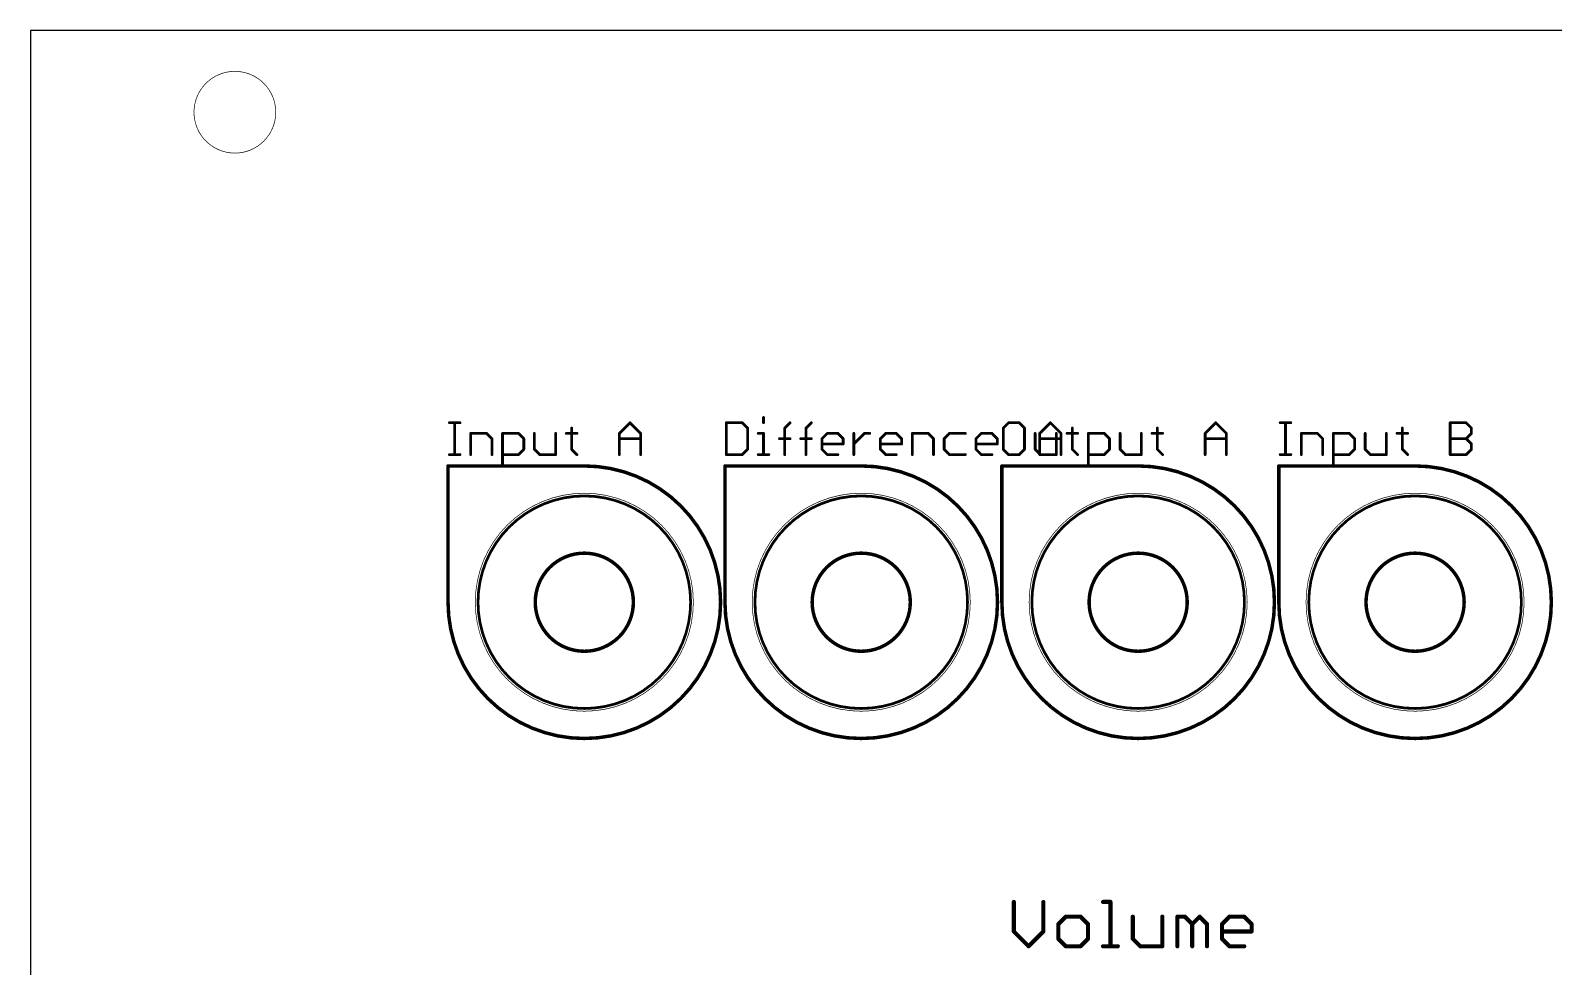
# Model space of a CAD drawing. Extents: x 0 to 188, y -11 to 118.
# Drawn here: x 0 to 55.9, y 83.2 to 117.5 of the extents above; entities that cross this region are included whole.
import ezdxf

# ---------------------------------------------------------------- set-up
doc = ezdxf.new("R2010")
doc.units = 0
doc.layers.add('254', color=2, linetype='CONTINUOUS')
doc.layers.add('255', color=2, linetype='CONTINUOUS')

msp = doc.modelspace()

# ---------------------------------------------------------------- linework, layer by layer
at = {"layer": '254'}
for points, const_width in [([(15.3708, 103.1052), (15.7606, 103.1052)], 0.1016), ([(15.5657, 101.9358), (15.5657, 103.1052)], 0.1016), ([(19.8535, 102.9103), (19.8535, 102.1307)], 0.1016), ([(21.6076, 102.7154), (21.9974, 103.1052)], 0.1016), ([(21.9974, 103.1052), (22.3872, 102.7154)], 0.1016), ([(25.5308, 103.1052), (25.5308, 101.9358)], 0.1016), ([(26.1155, 103.1052), (25.5308, 103.1052)], 0.1016), ([(26.3104, 102.9103), (26.1155, 103.1052)], 0.1016), ([(26.3104, 102.1307), (26.3104, 102.9103)], 0.1016), ([(26.8951, 103.3001), (26.8951, 103.1052)], 0.1016), ([(27.6747, 102.9103), (27.8696, 103.1052)], 0.1016), ([(27.6747, 101.9358), (27.6747, 102.9103)], 0.1016), ([(28.4543, 102.9103), (28.6492, 103.1052)], 0.1016), ([(28.4543, 101.9358), (28.4543, 102.9103)], 0.1016), ([(35.8857, 103.1052), (35.6908, 102.9103)], 0.1016), ([(35.6908, 102.9103), (35.6908, 102.1307)], 0.1016), ([(36.2755, 103.1052), (35.8857, 103.1052)], 0.1016), ([(36.4704, 102.9103), (36.2755, 103.1052)], 0.1016), ([(36.4704, 102.1307), (36.4704, 102.9103)], 0.1016), ([(37.0299, 102.7154), (37.4197, 103.1052)], 0.1016), ([(37.4197, 103.1052), (37.8095, 102.7154)], 0.1016), ([(38.2245, 102.9103), (38.2245, 102.1307)], 0.1016), ([(41.3429, 102.9103), (41.3429, 102.1307)], 0.1016), ([(43.097, 102.7154), (43.4868, 103.1052)], 0.1016), ([(43.4868, 103.1052), (43.8766, 102.7154)], 0.1016), ([(45.8508, 103.1052), (46.2406, 103.1052)], 0.1016), ([(46.0457, 101.9358), (46.0457, 103.1052)], 0.1016), ([(50.3335, 102.9103), (50.3335, 102.1307)], 0.1016), ([(52.0876, 101.9358), (52.0876, 103.1052)], 0.1016), ([(52.0876, 103.1052), (52.6723, 103.1052)], 0.1016), ([(52.6723, 103.1052), (52.8672, 102.9103)], 0.1016), ([(52.8672, 102.9103), (52.8672, 102.7154)], 0.1016), ([(16.1504, 101.9358), (16.1504, 102.7154)], 0.1016), ([(16.1504, 102.7154), (16.7351, 102.7154)], 0.1016), ([(16.7351, 102.7154), (16.93, 102.5205)], 0.1016), ([(16.93, 102.5205), (16.93, 101.9358)], 0.1016), ([(17.3198, 101.546), (17.3198, 102.7154)], 0.1016), ([(17.3198, 102.7154), (17.9045, 102.7154)], 0.1016), ([(17.9045, 102.7154), (18.0994, 102.5205)], 0.1016), ([(18.0994, 102.5205), (18.0994, 102.1307)], 0.1016), ([(18.4892, 102.7154), (18.4892, 102.1307)], 0.1016), ([(19.2688, 101.9358), (19.2688, 102.7154)], 0.1016), ([(19.6586, 102.7154), (20.0484, 102.7154)], 0.1016), ([(21.6076, 101.9358), (21.6076, 102.7154)], 0.1016), ([(21.6076, 102.5205), (22.3872, 102.5205)], 0.1016), ([(22.3872, 102.7154), (22.3872, 101.9358)], 0.1016), ([(26.7002, 102.7154), (26.8951, 102.7154)], 0.1016), ([(26.8951, 102.7154), (26.8951, 101.9358)], 0.1016), ([(27.4798, 102.5205), (27.8696, 102.5205)], 0.1016), ([(28.2594, 102.5205), (28.6492, 102.5205)], 0.1016), ([(29.039, 102.5205), (29.2339, 102.7154)], 0.1016), ([(29.039, 102.1307), (29.039, 102.5205)], 0.1016), ([(29.8186, 102.3256), (29.039, 102.3256)], 0.1016), ([(29.2339, 102.7154), (29.6237, 102.7154)], 0.1016), ([(29.6237, 102.7154), (29.8186, 102.5205)], 0.1016), ([(29.8186, 102.5205), (29.8186, 102.3256)], 0.1016), ([(30.2084, 101.9358), (30.2084, 102.7154)], 0.1016), ([(30.2084, 102.3256), (30.5982, 102.7154)], 0.1016), ([(30.5982, 102.7154), (30.7931, 102.7154)], 0.1016), ([(31.1829, 102.5205), (31.3778, 102.7154)], 0.1016), ([(31.1829, 102.1307), (31.1829, 102.5205)], 0.1016), ([(31.9625, 102.3256), (31.1829, 102.3256)], 0.1016), ([(31.3778, 102.7154), (31.7676, 102.7154)], 0.1016), ([(31.7676, 102.7154), (31.9625, 102.5205)], 0.1016), ([(31.9625, 102.5205), (31.9625, 102.3256)], 0.1016), ([(32.3523, 101.9358), (32.3523, 102.7154)], 0.1016), ([(32.3523, 102.7154), (32.937, 102.7154)], 0.1016), ([(32.937, 102.7154), (33.1319, 102.5205)], 0.1016), ([(33.1319, 102.5205), (33.1319, 101.9358)], 0.1016), ([(33.7166, 102.7154), (33.5217, 102.5205)], 0.1016), ([(33.5217, 102.5205), (33.5217, 102.1307)], 0.1016), ([(34.3013, 102.7154), (33.7166, 102.7154)], 0.1016), ([(34.6911, 102.5205), (34.886, 102.7154)], 0.1016), ([(34.6911, 102.1307), (34.6911, 102.5205)], 0.1016), ([(35.4707, 102.3256), (34.6911, 102.3256)], 0.1016), ([(34.886, 102.7154), (35.2758, 102.7154)], 0.1016), ([(35.2758, 102.7154), (35.4707, 102.5205)], 0.1016), ([(35.4707, 102.5205), (35.4707, 102.3256)], 0.1016), ([(36.8602, 102.7154), (36.8602, 102.1307)], 0.1016), ([(37.0299, 101.9358), (37.0299, 102.7154)], 0.1016), ([(37.0299, 102.5205), (37.8095, 102.5205)], 0.1016), ([(37.6398, 101.9358), (37.6398, 102.7154)], 0.1016), ([(37.8095, 102.7154), (37.8095, 101.9358)], 0.1016), ([(38.0296, 102.7154), (38.4194, 102.7154)], 0.1016), ([(38.8092, 101.546), (38.8092, 102.7154)], 0.1016), ([(38.8092, 102.7154), (39.3939, 102.7154)], 0.1016), ([(39.3939, 102.7154), (39.5888, 102.5205)], 0.1016), ([(39.5888, 102.5205), (39.5888, 102.1307)], 0.1016), ([(39.9786, 102.7154), (39.9786, 102.1307)], 0.1016), ([(40.7582, 101.9358), (40.7582, 102.7154)], 0.1016), ([(41.148, 102.7154), (41.5378, 102.7154)], 0.1016), ([(43.097, 101.9358), (43.097, 102.7154)], 0.1016), ([(43.097, 102.5205), (43.8766, 102.5205)], 0.1016), ([(43.8766, 102.7154), (43.8766, 101.9358)], 0.1016), ([(46.6304, 101.9358), (46.6304, 102.7154)], 0.1016), ([(46.6304, 102.7154), (47.2151, 102.7154)], 0.1016), ([(47.2151, 102.7154), (47.41, 102.5205)], 0.1016), ([(47.41, 102.5205), (47.41, 101.9358)], 0.1016), ([(47.7998, 101.546), (47.7998, 102.7154)], 0.1016), ([(47.7998, 102.7154), (48.3845, 102.7154)], 0.1016), ([(48.3845, 102.7154), (48.5794, 102.5205)], 0.1016), ([(48.5794, 102.5205), (48.5794, 102.1307)], 0.1016), ([(48.9692, 102.7154), (48.9692, 102.1307)], 0.1016), ([(49.7488, 101.9358), (49.7488, 102.7154)], 0.1016), ([(50.1386, 102.7154), (50.5284, 102.7154)], 0.1016), ([(52.0876, 102.5205), (52.6723, 102.5205)], 0.1016), ([(52.8672, 102.7154), (52.6723, 102.5205)], 0.1016), ([(52.6723, 102.5205), (52.8672, 102.3256)], 0.1016), ([(52.8672, 102.3256), (52.8672, 102.1307)], 0.1016), ([(15.3708, 101.9358), (15.7606, 101.9358)], 0.1016), ([(17.9045, 101.9358), (17.3198, 101.9358)], 0.1016), ([(18.0994, 102.1307), (17.9045, 101.9358)], 0.1016), ([(18.4892, 102.1307), (18.6841, 101.9358)], 0.1016), ([(18.6841, 101.9358), (19.2688, 101.9358)], 0.1016), ([(19.8535, 102.1307), (20.0484, 101.9358)], 0.1016), ([(25.5308, 101.9358), (26.1155, 101.9358)], 0.1016), ([(26.1155, 101.9358), (26.3104, 102.1307)], 0.1016), ([(26.7002, 101.9358), (27.09, 101.9358)], 0.1016), ([(29.2339, 101.9358), (29.039, 102.1307)], 0.1016), ([(29.6237, 101.9358), (29.2339, 101.9358)], 0.1016), ([(31.3778, 101.9358), (31.1829, 102.1307)], 0.1016), ([(31.7676, 101.9358), (31.3778, 101.9358)], 0.1016), ([(33.5217, 102.1307), (33.7166, 101.9358)], 0.1016), ([(33.7166, 101.9358), (34.3013, 101.9358)], 0.1016), ([(34.886, 101.9358), (34.6911, 102.1307)], 0.1016), ([(35.2758, 101.9358), (34.886, 101.9358)], 0.1016), ([(35.6908, 102.1307), (35.8857, 101.9358)], 0.1016), ([(35.8857, 101.9358), (36.2755, 101.9358)], 0.1016), ([(36.2755, 101.9358), (36.4704, 102.1307)], 0.1016), ([(36.8602, 102.1307), (37.0551, 101.9358)], 0.1016), ([(37.0551, 101.9358), (37.6398, 101.9358)], 0.1016), ([(38.2245, 102.1307), (38.4194, 101.9358)], 0.1016), ([(39.3939, 101.9358), (38.8092, 101.9358)], 0.1016), ([(39.5888, 102.1307), (39.3939, 101.9358)], 0.1016), ([(39.9786, 102.1307), (40.1735, 101.9358)], 0.1016), ([(40.1735, 101.9358), (40.7582, 101.9358)], 0.1016), ([(41.3429, 102.1307), (41.5378, 101.9358)], 0.1016), ([(45.8508, 101.9358), (46.2406, 101.9358)], 0.1016), ([(48.3845, 101.9358), (47.7998, 101.9358)], 0.1016), ([(48.5794, 102.1307), (48.3845, 101.9358)], 0.1016), ([(48.9692, 102.1307), (49.1641, 101.9358)], 0.1016), ([(49.1641, 101.9358), (49.7488, 101.9358)], 0.1016), ([(50.3335, 102.1307), (50.5284, 101.9358)], 0.1016), ([(52.6723, 101.9358), (52.0876, 101.9358)], 0.1016), ([(52.8672, 102.1307), (52.6723, 101.9358)], 0.1016), ([(15.32, 101.52), (15.32, 96.52)], 0.127), ([(20.32, 101.52), (15.32, 101.52)], 0.127), ([(25.48, 101.52), (25.48, 96.52)], 0.127), ([(30.48, 101.52), (25.48, 101.52)], 0.127), ([(35.64, 101.52), (35.64, 96.52)], 0.127), ([(40.64, 101.52), (35.64, 101.52)], 0.127), ([(45.8, 101.52), (45.8, 96.52)], 0.127), ([(50.8, 101.52), (45.8, 101.52)], 0.127), ([(36.0776, 85.5232), (36.0776, 84.4385)], 0.1524), ([(37.1622, 84.4385), (37.1622, 85.5232)], 0.1524), ([(39.3519, 85.5232), (39.6231, 85.5232)], 0.1524), ([(39.6231, 85.5232), (39.6231, 83.8962)], 0.1524), ([(37.9859, 84.9809), (37.7147, 84.7097)], 0.1524), ([(38.5282, 84.9809), (37.9859, 84.9809)], 0.1524), ([(38.7994, 84.7097), (38.5282, 84.9809)], 0.1524), ([(40.4433, 84.9809), (40.4433, 84.1674)], 0.1524), ([(41.528, 83.8962), (41.528, 84.9809)], 0.1524), ([(42.0805, 83.8962), (42.0805, 84.9809)], 0.1524), ([(42.0805, 84.9809), (42.3517, 84.9809)], 0.1524), ([(42.3517, 84.9809), (42.6228, 84.7097)], 0.1524), ([(42.6228, 84.7097), (42.894, 84.9809)], 0.1524), ([(42.894, 84.9809), (43.1652, 84.7097)], 0.1524), ([(43.7176, 84.7097), (43.9888, 84.9809)], 0.1524), ([(43.9888, 84.9809), (44.5311, 84.9809)], 0.1524), ([(44.5311, 84.9809), (44.8023, 84.7097)], 0.1524), ([(36.0776, 84.4385), (36.6199, 83.8962)], 0.1524), ([(36.6199, 83.8962), (37.1622, 84.4385)], 0.1524), ([(37.7147, 84.7097), (37.7147, 84.1674)], 0.1524), ([(38.7994, 84.1674), (38.7994, 84.7097)], 0.1524), ([(42.6228, 84.7097), (42.6228, 83.8962)], 0.1524), ([(43.1652, 84.7097), (43.1652, 83.8962)], 0.1524), ([(43.7176, 84.1674), (43.7176, 84.7097)], 0.1524), ([(44.8023, 84.4385), (43.7176, 84.4385)], 0.1524), ([(44.8023, 84.7097), (44.8023, 84.4385)], 0.1524), ([(37.7147, 84.1674), (37.9859, 83.8962)], 0.1524), ([(37.9859, 83.8962), (38.5282, 83.8962)], 0.1524), ([(38.5282, 83.8962), (38.7994, 84.1674)], 0.1524), ([(39.3519, 83.8962), (39.8942, 83.8962)], 0.1524), ([(40.4433, 84.1674), (40.7145, 83.8962)], 0.1524), ([(40.7145, 83.8962), (41.528, 83.8962)], 0.1524), ([(43.9888, 83.8962), (43.7176, 84.1674)], 0.1524), ([(44.5311, 83.8962), (43.9888, 83.8962)], 0.1524)]:
    msp.add_lwpolyline(points, dxfattribs=dict(at, const_width=const_width))
for points, const_width in [([(15.3708, 103.1306, 1), (15.3708, 103.0798)], 0.0508), ([(15.5911, 103.1052, 1), (15.5403, 103.1052)], 0.0508), ([(15.7606, 103.0798, 1), (15.7606, 103.1306)], 0.0508), ([(19.8789, 102.9103, 1), (19.8281, 102.9103)], 0.0508), ([(22.0153, 103.1232, 1), (21.9794, 103.0872)], 0.0508), ([(22.0153, 103.0872, 1), (21.9794, 103.1232)], 0.0508), ([(25.5562, 103.1052, 1), (25.5054, 103.1052)], 0.0508), ([(25.5308, 103.1306, 1), (25.5308, 103.0798)], 0.0508), ([(26.1335, 103.1232, 1), (26.0975, 103.0872)], 0.0508), ([(26.1155, 103.0798, 1), (26.1155, 103.1306)], 0.0508), ([(26.3358, 102.9103, 1), (26.285, 102.9103)], 0.0508), ([(26.2924, 102.8923, 1), (26.3284, 102.9283)], 0.0508), ([(26.9205, 103.3001, 1), (26.8697, 103.3001)], 0.0508), ([(26.8697, 103.1052, 1), (26.9205, 103.1052)], 0.0508), ([(27.6567, 102.9283, 1), (27.6927, 102.8923)], 0.0508), ([(27.7001, 102.9103, 1), (27.6493, 102.9103)], 0.0508), ([(27.8876, 103.0872, 1), (27.8516, 103.1232)], 0.0508), ([(28.4363, 102.9283, 1), (28.4722, 102.8923)], 0.0508), ([(28.4797, 102.9103, 1), (28.4289, 102.9103)], 0.0508), ([(28.6671, 103.0872, 1), (28.6312, 103.1232)], 0.0508), ([(35.6728, 102.9283, 1), (35.7088, 102.8923)], 0.0508), ([(35.7162, 102.9103, 1), (35.6654, 102.9103)], 0.0508), ([(35.8857, 103.1306, 1), (35.8857, 103.0798)], 0.0508), ([(35.9037, 103.0872, 1), (35.8677, 103.1232)], 0.0508), ([(36.2935, 103.1232, 1), (36.2575, 103.0872)], 0.0508), ([(36.2755, 103.0798, 1), (36.2755, 103.1306)], 0.0508), ([(36.4958, 102.9103, 1), (36.445, 102.9103)], 0.0508), ([(36.4524, 102.8923, 1), (36.4884, 102.9283)], 0.0508), ([(37.4376, 103.1232, 1), (37.4017, 103.0872)], 0.0508), ([(37.4376, 103.0872, 1), (37.4017, 103.1232)], 0.0508), ([(38.2499, 102.9103, 1), (38.1991, 102.9103)], 0.0508), ([(41.3683, 102.9103, 1), (41.3175, 102.9103)], 0.0508), ([(43.5047, 103.1232, 1), (43.4688, 103.0872)], 0.0508), ([(43.5047, 103.0872, 1), (43.4688, 103.1232)], 0.0508), ([(45.8508, 103.1306, 1), (45.8508, 103.0798)], 0.0508), ([(46.0711, 103.1052, 1), (46.0203, 103.1052)], 0.0508), ([(46.2406, 103.0798, 1), (46.2406, 103.1306)], 0.0508), ([(50.3589, 102.9103, 1), (50.3081, 102.9103)], 0.0508), ([(52.113, 103.1052, 1), (52.0622, 103.1052)], 0.0508), ([(52.0876, 103.1306, 1), (52.0876, 103.0798)], 0.0508), ([(52.6902, 103.1232, 1), (52.6543, 103.0872)], 0.0508), ([(52.6723, 103.0798, 1), (52.6723, 103.1306)], 0.0508), ([(52.8926, 102.9103, 1), (52.8418, 102.9103)], 0.0508), ([(52.8492, 102.8923, 1), (52.8851, 102.9283)], 0.0508), ([(16.1758, 102.7154, 1), (16.125, 102.7154)], 0.0508), ([(16.1504, 102.7408, 1), (16.1504, 102.69)], 0.0508), ([(16.7531, 102.7334, 1), (16.7171, 102.6974)], 0.0508), ([(16.7351, 102.69, 1), (16.7351, 102.7408)], 0.0508), ([(16.9554, 102.5205, 1), (16.9046, 102.5205)], 0.0508), ([(16.912, 102.5025, 1), (16.948, 102.5385)], 0.0508), ([(17.3452, 102.7154, 1), (17.2944, 102.7154)], 0.0508), ([(17.3198, 102.7408, 1), (17.3198, 102.69)], 0.0508), ([(17.9225, 102.7334, 1), (17.8865, 102.6974)], 0.0508), ([(17.9045, 102.69, 1), (17.9045, 102.7408)], 0.0508), ([(18.1248, 102.5205, 1), (18.074, 102.5205)], 0.0508), ([(18.0814, 102.5025, 1), (18.1174, 102.5385)], 0.0508), ([(18.5146, 102.7154, 1), (18.4638, 102.7154)], 0.0508), ([(19.2942, 102.7154, 1), (19.2434, 102.7154)], 0.0508), ([(19.6586, 102.7408, 1), (19.6586, 102.69)], 0.0508), ([(20.0484, 102.69, 1), (20.0484, 102.7408)], 0.0508), ([(21.5896, 102.7334, 1), (21.6255, 102.6974)], 0.0508), ([(21.633, 102.7154, 1), (21.5822, 102.7154)], 0.0508), ([(21.6076, 102.5459, 1), (21.6076, 102.4951)], 0.0508), ([(22.4126, 102.7154, 1), (22.3618, 102.7154)], 0.0508), ([(22.3692, 102.6974, 1), (22.4051, 102.7334)], 0.0508), ([(22.3872, 102.4951, 1), (22.3872, 102.5459)], 0.0508), ([(26.7002, 102.7408, 1), (26.7002, 102.69)], 0.0508), ([(26.9205, 102.7154, 1), (26.8697, 102.7154)], 0.0508), ([(26.8951, 102.69, 1), (26.8951, 102.7408)], 0.0508), ([(27.4798, 102.5459, 1), (27.4798, 102.4951)], 0.0508), ([(27.8696, 102.4951, 1), (27.8696, 102.5459)], 0.0508), ([(28.2594, 102.5459, 1), (28.2594, 102.4951)], 0.0508), ([(28.6492, 102.4951, 1), (28.6492, 102.5459)], 0.0508), ([(29.021, 102.5385, 1), (29.0569, 102.5025)], 0.0508), ([(29.0644, 102.5205, 1), (29.0136, 102.5205)], 0.0508), ([(29.039, 102.351, 1), (29.039, 102.3002)], 0.0508), ([(29.2339, 102.7408, 1), (29.2339, 102.69)], 0.0508), ([(29.2518, 102.6974, 1), (29.2159, 102.7334)], 0.0508), ([(29.6416, 102.7334, 1), (29.6057, 102.6974)], 0.0508), ([(29.6237, 102.69, 1), (29.6237, 102.7408)], 0.0508), ([(29.844, 102.5205, 1), (29.7932, 102.5205)], 0.0508), ([(29.7932, 102.3256, 1), (29.844, 102.3256)], 0.0508), ([(29.8006, 102.5025, 1), (29.8365, 102.5385)], 0.0508), ([(29.8186, 102.3002, 1), (29.8186, 102.351)], 0.0508), ([(30.1904, 102.3436, 1), (30.2263, 102.3076)], 0.0508), ([(30.2338, 102.7154, 1), (30.183, 102.7154)], 0.0508), ([(30.5982, 102.7408, 1), (30.5982, 102.69)], 0.0508), ([(30.6161, 102.6974, 1), (30.5802, 102.7334)], 0.0508), ([(30.7931, 102.69, 1), (30.7931, 102.7408)], 0.0508), ([(31.1649, 102.5385, 1), (31.2008, 102.5025)], 0.0508), ([(31.2083, 102.5205, 1), (31.1575, 102.5205)], 0.0508), ([(31.1829, 102.351, 1), (31.1829, 102.3002)], 0.0508), ([(31.3778, 102.7408, 1), (31.3778, 102.69)], 0.0508), ([(31.3957, 102.6974, 1), (31.3598, 102.7334)], 0.0508), ([(31.7855, 102.7334, 1), (31.7496, 102.6974)], 0.0508), ([(31.7676, 102.69, 1), (31.7676, 102.7408)], 0.0508), ([(31.9879, 102.5205, 1), (31.9371, 102.5205)], 0.0508), ([(31.9371, 102.3256, 1), (31.9879, 102.3256)], 0.0508), ([(31.9445, 102.5025, 1), (31.9804, 102.5385)], 0.0508), ([(31.9625, 102.3002, 1), (31.9625, 102.351)], 0.0508), ([(32.3777, 102.7154, 1), (32.3269, 102.7154)], 0.0508), ([(32.3523, 102.7408, 1), (32.3523, 102.69)], 0.0508), ([(32.9549, 102.7334, 1), (32.919, 102.6974)], 0.0508), ([(32.937, 102.69, 1), (32.937, 102.7408)], 0.0508), ([(33.1573, 102.5205, 1), (33.1065, 102.5205)], 0.0508), ([(33.1139, 102.5025, 1), (33.1498, 102.5385)], 0.0508), ([(33.5037, 102.5385, 1), (33.5396, 102.5025)], 0.0508), ([(33.5471, 102.5205, 1), (33.4963, 102.5205)], 0.0508), ([(33.7166, 102.7408, 1), (33.7166, 102.69)], 0.0508), ([(33.7345, 102.6974, 1), (33.6986, 102.7334)], 0.0508), ([(34.3013, 102.69, 1), (34.3013, 102.7408)], 0.0508), ([(34.6731, 102.5385, 1), (34.709, 102.5025)], 0.0508), ([(34.7165, 102.5205, 1), (34.6657, 102.5205)], 0.0508), ([(34.6911, 102.351, 1), (34.6911, 102.3002)], 0.0508), ([(34.886, 102.7408, 1), (34.886, 102.69)], 0.0508), ([(34.9039, 102.6974, 1), (34.868, 102.7334)], 0.0508), ([(35.2937, 102.7334, 1), (35.2578, 102.6974)], 0.0508), ([(35.2758, 102.69, 1), (35.2758, 102.7408)], 0.0508), ([(35.4961, 102.5205, 1), (35.4453, 102.5205)], 0.0508), ([(35.4453, 102.3256, 1), (35.4961, 102.3256)], 0.0508), ([(35.4527, 102.5025, 1), (35.4886, 102.5385)], 0.0508), ([(35.4707, 102.3002, 1), (35.4707, 102.351)], 0.0508), ([(36.8856, 102.7154, 1), (36.8348, 102.7154)], 0.0508), ([(37.0119, 102.7334, 1), (37.0478, 102.6974)], 0.0508), ([(37.0553, 102.7154, 1), (37.0045, 102.7154)], 0.0508), ([(37.0299, 102.5459, 1), (37.0299, 102.4951)], 0.0508), ([(37.6652, 102.7154, 1), (37.6144, 102.7154)], 0.0508), ([(37.8349, 102.7154, 1), (37.7841, 102.7154)], 0.0508), ([(37.7915, 102.6974, 1), (37.8274, 102.7334)], 0.0508), ([(37.8095, 102.4951, 1), (37.8095, 102.5459)], 0.0508), ([(38.0296, 102.7408, 1), (38.0296, 102.69)], 0.0508), ([(38.4194, 102.69, 1), (38.4194, 102.7408)], 0.0508), ([(38.8346, 102.7154, 1), (38.7838, 102.7154)], 0.0508), ([(38.8092, 102.7408, 1), (38.8092, 102.69)], 0.0508), ([(39.4118, 102.7334, 1), (39.3759, 102.6974)], 0.0508), ([(39.3939, 102.69, 1), (39.3939, 102.7408)], 0.0508), ([(39.6142, 102.5205, 1), (39.5634, 102.5205)], 0.0508), ([(39.5708, 102.5025, 1), (39.6067, 102.5385)], 0.0508), ([(40.004, 102.7154, 1), (39.9532, 102.7154)], 0.0508), ([(40.7836, 102.7154, 1), (40.7328, 102.7154)], 0.0508), ([(41.148, 102.7408, 1), (41.148, 102.69)], 0.0508), ([(41.5378, 102.69, 1), (41.5378, 102.7408)], 0.0508), ([(43.079, 102.7334, 1), (43.1149, 102.6974)], 0.0508), ([(43.1224, 102.7154, 1), (43.0716, 102.7154)], 0.0508), ([(43.097, 102.5459, 1), (43.097, 102.4951)], 0.0508), ([(43.902, 102.7154, 1), (43.8512, 102.7154)], 0.0508), ([(43.8586, 102.6974, 1), (43.8945, 102.7334)], 0.0508), ([(43.8766, 102.4951, 1), (43.8766, 102.5459)], 0.0508), ([(46.6558, 102.7154, 1), (46.605, 102.7154)], 0.0508), ([(46.6304, 102.7408, 1), (46.6304, 102.69)], 0.0508), ([(47.2331, 102.7334, 1), (47.1971, 102.6974)], 0.0508), ([(47.2151, 102.69, 1), (47.2151, 102.7408)], 0.0508), ([(47.4354, 102.5205, 1), (47.3846, 102.5205)], 0.0508), ([(47.392, 102.5025, 1), (47.428, 102.5385)], 0.0508), ([(47.8252, 102.7154, 1), (47.7744, 102.7154)], 0.0508), ([(47.7998, 102.7408, 1), (47.7998, 102.69)], 0.0508), ([(48.4025, 102.7334, 1), (48.3665, 102.6974)], 0.0508), ([(48.3845, 102.69, 1), (48.3845, 102.7408)], 0.0508), ([(48.6048, 102.5205, 1), (48.554, 102.5205)], 0.0508), ([(48.5614, 102.5025, 1), (48.5974, 102.5385)], 0.0508), ([(48.9946, 102.7154, 1), (48.9438, 102.7154)], 0.0508), ([(49.7742, 102.7154, 1), (49.7234, 102.7154)], 0.0508), ([(50.1386, 102.7408, 1), (50.1386, 102.69)], 0.0508), ([(50.5284, 102.69, 1), (50.5284, 102.7408)], 0.0508), ([(52.0876, 102.5459, 1), (52.0876, 102.4951)], 0.0508), ([(52.6902, 102.5385, 1), (52.6543, 102.5025)], 0.0508), ([(52.6543, 102.5385, 1), (52.6902, 102.5025)], 0.0508), ([(52.6723, 102.4951, 1), (52.6723, 102.5459)], 0.0508), ([(52.8418, 102.7154, 1), (52.8926, 102.7154)], 0.0508), ([(52.8926, 102.3256, 1), (52.8418, 102.3256)], 0.0508), ([(52.8851, 102.6974, 1), (52.8492, 102.7334)], 0.0508), ([(52.8492, 102.3076, 1), (52.8851, 102.3436)], 0.0508), ([(15.3708, 101.9612, 1), (15.3708, 101.9104)], 0.0508), ([(15.5403, 101.9358, 1), (15.5911, 101.9358)], 0.0508), ([(15.7606, 101.9104, 1), (15.7606, 101.9612)], 0.0508), ([(16.125, 101.9358, 1), (16.1758, 101.9358)], 0.0508), ([(16.9046, 101.9358, 1), (16.9554, 101.9358)], 0.0508), ([(17.3198, 101.9612, 1), (17.3198, 101.9104)], 0.0508), ([(17.8865, 101.9538, 1), (17.9225, 101.9178)], 0.0508), ([(17.9045, 101.9104, 1), (17.9045, 101.9612)], 0.0508), ([(18.074, 102.1307, 1), (18.1248, 102.1307)], 0.0508), ([(18.1174, 102.1127, 1), (18.0814, 102.1487)], 0.0508), ([(18.5072, 102.1487, 1), (18.4712, 102.1127)], 0.0508), ([(18.4638, 102.1307, 1), (18.5146, 102.1307)], 0.0508), ([(18.6841, 101.9612, 1), (18.6841, 101.9104)], 0.0508), ([(18.6661, 101.9178, 1), (18.702, 101.9538)], 0.0508), ([(19.2434, 101.9358, 1), (19.2942, 101.9358)], 0.0508), ([(19.2688, 101.9104, 1), (19.2688, 101.9612)], 0.0508), ([(19.8714, 102.1487, 1), (19.8355, 102.1127)], 0.0508), ([(19.8281, 102.1307, 1), (19.8789, 102.1307)], 0.0508), ([(20.0304, 101.9178, 1), (20.0663, 101.9538)], 0.0508), ([(21.5822, 101.9358, 1), (21.633, 101.9358)], 0.0508), ([(22.3618, 101.9358, 1), (22.4126, 101.9358)], 0.0508), ([(25.5308, 101.9612, 1), (25.5308, 101.9104)], 0.0508), ([(25.5054, 101.9358, 1), (25.5562, 101.9358)], 0.0508), ([(26.0975, 101.9538, 1), (26.1335, 101.9178)], 0.0508), ([(26.1155, 101.9104, 1), (26.1155, 101.9612)], 0.0508), ([(26.285, 102.1307, 1), (26.3358, 102.1307)], 0.0508), ([(26.3284, 102.1127, 1), (26.2924, 102.1487)], 0.0508), ([(26.7002, 101.9612, 1), (26.7002, 101.9104)], 0.0508), ([(26.8697, 101.9358, 1), (26.9205, 101.9358)], 0.0508), ([(27.09, 101.9104, 1), (27.09, 101.9612)], 0.0508), ([(27.6493, 101.9358, 1), (27.7001, 101.9358)], 0.0508), ([(28.4289, 101.9358, 1), (28.4797, 101.9358)], 0.0508), ([(29.0569, 102.1487, 1), (29.021, 102.1127)], 0.0508), ([(29.0136, 102.1307, 1), (29.0644, 102.1307)], 0.0508), ([(29.2339, 101.9612, 1), (29.2339, 101.9104)], 0.0508), ([(29.2159, 101.9178, 1), (29.2518, 101.9538)], 0.0508), ([(29.6237, 101.9104, 1), (29.6237, 101.9612)], 0.0508), ([(30.183, 101.9358, 1), (30.2338, 101.9358)], 0.0508), ([(31.2008, 102.1487, 1), (31.1649, 102.1127)], 0.0508), ([(31.1575, 102.1307, 1), (31.2083, 102.1307)], 0.0508), ([(31.3778, 101.9612, 1), (31.3778, 101.9104)], 0.0508), ([(31.3598, 101.9178, 1), (31.3957, 101.9538)], 0.0508), ([(31.7676, 101.9104, 1), (31.7676, 101.9612)], 0.0508), ([(32.3269, 101.9358, 1), (32.3777, 101.9358)], 0.0508), ([(33.1065, 101.9358, 1), (33.1573, 101.9358)], 0.0508), ([(33.5396, 102.1487, 1), (33.5037, 102.1127)], 0.0508), ([(33.4963, 102.1307, 1), (33.5471, 102.1307)], 0.0508), ([(33.7166, 101.9612, 1), (33.7166, 101.9104)], 0.0508), ([(33.6986, 101.9178, 1), (33.7345, 101.9538)], 0.0508), ([(34.3013, 101.9104, 1), (34.3013, 101.9612)], 0.0508), ([(34.709, 102.1487, 1), (34.6731, 102.1127)], 0.0508), ([(34.6657, 102.1307, 1), (34.7165, 102.1307)], 0.0508), ([(34.886, 101.9612, 1), (34.886, 101.9104)], 0.0508), ([(34.868, 101.9178, 1), (34.9039, 101.9538)], 0.0508), ([(35.2758, 101.9104, 1), (35.2758, 101.9612)], 0.0508), ([(35.7088, 102.1487, 1), (35.6728, 102.1127)], 0.0508), ([(35.6654, 102.1307, 1), (35.7162, 102.1307)], 0.0508), ([(35.8857, 101.9612, 1), (35.8857, 101.9104)], 0.0508), ([(35.8677, 101.9178, 1), (35.9037, 101.9538)], 0.0508), ([(36.2575, 101.9538, 1), (36.2935, 101.9178)], 0.0508), ([(36.2755, 101.9104, 1), (36.2755, 101.9612)], 0.0508), ([(36.445, 102.1307, 1), (36.4958, 102.1307)], 0.0508), ([(36.4884, 102.1127, 1), (36.4524, 102.1487)], 0.0508), ([(36.8782, 102.1487, 1), (36.8422, 102.1127)], 0.0508), ([(36.8348, 102.1307, 1), (36.8856, 102.1307)], 0.0508), ([(37.0045, 101.9358, 1), (37.0553, 101.9358)], 0.0508), ([(37.0551, 101.9612, 1), (37.0551, 101.9104)], 0.0508), ([(37.0371, 101.9178, 1), (37.0731, 101.9538)], 0.0508), ([(37.6144, 101.9358, 1), (37.6652, 101.9358)], 0.0508), ([(37.6398, 101.9104, 1), (37.6398, 101.9612)], 0.0508), ([(37.7841, 101.9358, 1), (37.8349, 101.9358)], 0.0508), ([(38.2425, 102.1487, 1), (38.2065, 102.1127)], 0.0508), ([(38.1991, 102.1307, 1), (38.2499, 102.1307)], 0.0508), ([(38.4014, 101.9178, 1), (38.4374, 101.9538)], 0.0508), ([(38.8092, 101.9612, 1), (38.8092, 101.9104)], 0.0508), ([(39.3759, 101.9538, 1), (39.4118, 101.9178)], 0.0508), ([(39.3939, 101.9104, 1), (39.3939, 101.9612)], 0.0508), ([(39.5634, 102.1307, 1), (39.6142, 102.1307)], 0.0508), ([(39.6067, 102.1127, 1), (39.5708, 102.1487)], 0.0508), ([(39.9965, 102.1487, 1), (39.9606, 102.1127)], 0.0508), ([(39.9532, 102.1307, 1), (40.004, 102.1307)], 0.0508), ([(40.1735, 101.9612, 1), (40.1735, 101.9104)], 0.0508), ([(40.1555, 101.9178, 1), (40.1914, 101.9538)], 0.0508), ([(40.7328, 101.9358, 1), (40.7836, 101.9358)], 0.0508), ([(40.7582, 101.9104, 1), (40.7582, 101.9612)], 0.0508), ([(41.3608, 102.1487, 1), (41.3249, 102.1127)], 0.0508), ([(41.3175, 102.1307, 1), (41.3683, 102.1307)], 0.0508), ([(41.5198, 101.9178, 1), (41.5557, 101.9538)], 0.0508), ([(43.0716, 101.9358, 1), (43.1224, 101.9358)], 0.0508), ([(43.8512, 101.9358, 1), (43.902, 101.9358)], 0.0508), ([(45.8508, 101.9612, 1), (45.8508, 101.9104)], 0.0508), ([(46.0203, 101.9358, 1), (46.0711, 101.9358)], 0.0508), ([(46.2406, 101.9104, 1), (46.2406, 101.9612)], 0.0508), ([(46.605, 101.9358, 1), (46.6558, 101.9358)], 0.0508), ([(47.3846, 101.9358, 1), (47.4354, 101.9358)], 0.0508), ([(47.7998, 101.9612, 1), (47.7998, 101.9104)], 0.0508), ([(48.3665, 101.9538, 1), (48.4025, 101.9178)], 0.0508), ([(48.3845, 101.9104, 1), (48.3845, 101.9612)], 0.0508), ([(48.554, 102.1307, 1), (48.6048, 102.1307)], 0.0508), ([(48.5974, 102.1127, 1), (48.5614, 102.1487)], 0.0508), ([(48.9872, 102.1487, 1), (48.9512, 102.1127)], 0.0508), ([(48.9438, 102.1307, 1), (48.9946, 102.1307)], 0.0508), ([(49.1641, 101.9612, 1), (49.1641, 101.9104)], 0.0508), ([(49.1461, 101.9178, 1), (49.182, 101.9538)], 0.0508), ([(49.7234, 101.9358, 1), (49.7742, 101.9358)], 0.0508), ([(49.7488, 101.9104, 1), (49.7488, 101.9612)], 0.0508), ([(50.3514, 102.1487, 1), (50.3155, 102.1127)], 0.0508), ([(50.3081, 102.1307, 1), (50.3589, 102.1307)], 0.0508), ([(50.5104, 101.9178, 1), (50.5463, 101.9538)], 0.0508), ([(52.0876, 101.9612, 1), (52.0876, 101.9104)], 0.0508), ([(52.0622, 101.9358, 1), (52.113, 101.9358)], 0.0508), ([(52.6543, 101.9538, 1), (52.6902, 101.9178)], 0.0508), ([(52.6723, 101.9104, 1), (52.6723, 101.9612)], 0.0508), ([(52.8418, 102.1307, 1), (52.8926, 102.1307)], 0.0508), ([(52.8851, 102.1127, 1), (52.8492, 102.1487)], 0.0508), ([(15.3518, 101.52, 1), (15.2882, 101.52)], 0.0635), ([(15.32, 101.5518, 1), (15.32, 101.4883)], 0.0635), ([(17.2944, 101.546, 1), (17.3452, 101.546)], 0.0508), ([(20.32, 101.5518, 1), (20.32, 101.4883)], 0.0635), ([(25.32, 96.52, 0.4142), (20.32, 101.52)], 0.127), ([(20.32, 101.4883, 1), (20.32, 101.5518)], 0.0635), ([(25.48, 101.5518, 1), (25.48, 101.4883)], 0.0635), ([(25.5117, 101.52, 1), (25.4483, 101.52)], 0.0635), ([(30.48, 101.5518, 1), (30.48, 101.4883)], 0.0635), ([(35.48, 96.52, 0.4142), (30.48, 101.52)], 0.127), ([(30.48, 101.4883, 1), (30.48, 101.5518)], 0.0635), ([(35.6718, 101.52, 1), (35.6082, 101.52)], 0.0635), ([(35.64, 101.5518, 1), (35.64, 101.4883)], 0.0635), ([(38.7838, 101.546, 1), (38.8346, 101.546)], 0.0508), ([(40.64, 101.5518, 1), (40.64, 101.4883)], 0.0635), ([(45.64, 96.52, 0.4142), (40.64, 101.52)], 0.127), ([(40.64, 101.4883, 1), (40.64, 101.5518)], 0.0635), ([(45.8, 101.5518, 1), (45.8, 101.4883)], 0.0635), ([(45.8318, 101.52, 1), (45.7683, 101.52)], 0.0635), ([(47.7744, 101.546, 1), (47.8252, 101.546)], 0.0508), ([(50.8, 101.5518, 1), (50.8, 101.4883)], 0.0635), ([(55.8, 96.52, 0.4142), (50.8, 101.52)], 0.127), ([(50.8, 101.4883, 1), (50.8, 101.5518)], 0.0635), ([(20.32, 92.62, 1), (20.32, 100.42, 1), (20.32, 92.62)], 0.1), ([(30.48, 92.62, 1), (30.48, 100.42, 1), (30.48, 92.62)], 0.1), ([(40.64, 92.62, 1), (40.64, 100.42, 1), (40.64, 92.62)], 0.1), ([(50.8, 92.62, 1), (50.8, 100.42, 1), (50.8, 92.62)], 0.1), ([(20.32, 94.72, 1), (20.32, 98.32, 1), (20.32, 94.72)], 0.127), ([(30.48, 94.72, 1), (30.48, 98.32, 1), (30.48, 94.72)], 0.127), ([(40.64, 94.72, 1), (40.64, 98.32, 1), (40.64, 94.72)], 0.127), ([(50.8, 94.72, 1), (50.8, 98.32, 1), (50.8, 94.72)], 0.127), ([(15.3518, 96.52, 1), (15.2882, 96.52)], 0.0635), ([(15.2882, 96.52, 1), (15.3518, 96.52)], 0.0635), ([(15.32, 96.52, 0.4142), (20.32, 91.52)], 0.127), ([(20.32, 91.52, 0.4142), (25.32, 96.52)], 0.127), ([(25.3517, 96.52, 1), (25.2883, 96.52)], 0.0635), ([(25.2883, 96.52, 1), (25.3517, 96.52)], 0.0635), ([(25.48, 96.52, 0.4142), (30.48, 91.52)], 0.127), ([(25.5117, 96.52, 1), (25.4483, 96.52)], 0.0635), ([(25.4483, 96.52, 1), (25.5117, 96.52)], 0.0635), ([(30.48, 91.52, 0.4142), (35.48, 96.52)], 0.127), ([(35.5118, 96.52, 1), (35.4483, 96.52)], 0.0635), ([(35.4483, 96.52, 1), (35.5118, 96.52)], 0.0635), ([(35.6718, 96.52, 1), (35.6082, 96.52)], 0.0635), ([(35.6082, 96.52, 1), (35.6718, 96.52)], 0.0635), ([(35.64, 96.52, 0.4142), (40.64, 91.52)], 0.127), ([(40.64, 91.52, 0.4142), (45.64, 96.52)], 0.127), ([(45.6718, 96.52, 1), (45.6082, 96.52)], 0.0635), ([(45.6082, 96.52, 1), (45.6718, 96.52)], 0.0635), ([(45.8, 96.52, 0.4142), (50.8, 91.52)], 0.127), ([(45.8318, 96.52, 1), (45.7683, 96.52)], 0.0635), ([(45.7683, 96.52, 1), (45.8318, 96.52)], 0.0635), ([(50.8, 91.52, 0.4142), (55.8, 96.52)], 0.127), ([(55.8318, 96.52, 1), (55.7683, 96.52)], 0.0635), ([(55.7683, 96.52, 1), (55.8318, 96.52)], 0.0635), ([(20.32, 91.5518, 1), (20.32, 91.4883)], 0.0635), ([(20.32, 91.4883, 1), (20.32, 91.5518)], 0.0635), ([(30.48, 91.5518, 1), (30.48, 91.4883)], 0.0635), ([(30.48, 91.4883, 1), (30.48, 91.5518)], 0.0635), ([(40.64, 91.5518, 1), (40.64, 91.4883)], 0.0635), ([(40.64, 91.4883, 1), (40.64, 91.5518)], 0.0635), ([(50.8, 91.5518, 1), (50.8, 91.4883)], 0.0635), ([(50.8, 91.4883, 1), (50.8, 91.5518)], 0.0635), ([(36.1157, 85.5232, 1), (36.0395, 85.5232)], 0.0762), ([(37.2003, 85.5232, 1), (37.1241, 85.5232)], 0.0762), ([(39.3519, 85.5613, 1), (39.3519, 85.4851)], 0.0762), ([(39.6612, 85.5232, 1), (39.585, 85.5232)], 0.0762), ([(39.6231, 85.4851, 1), (39.6231, 85.5613)], 0.0762), ([(37.9859, 85.019, 1), (37.9859, 84.9428)], 0.0762), ([(38.0128, 84.9539, 1), (37.959, 85.0078)], 0.0762), ([(38.5552, 85.0078, 1), (38.5013, 84.9539)], 0.0762), ([(38.5282, 84.9428, 1), (38.5282, 85.019)], 0.0762), ([(40.4814, 84.9809, 1), (40.4052, 84.9809)], 0.0762), ([(41.5661, 84.9809, 1), (41.4899, 84.9809)], 0.0762), ([(42.1186, 84.9809, 1), (42.0424, 84.9809)], 0.0762), ([(42.0805, 85.019, 1), (42.0805, 84.9428)], 0.0762), ([(42.3786, 85.0078, 1), (42.3247, 84.9539)], 0.0762), ([(42.3517, 84.9428, 1), (42.3517, 85.019)], 0.0762), ([(42.9209, 85.0078, 1), (42.867, 84.9539)], 0.0762), ([(42.9209, 84.9539, 1), (42.867, 85.0078)], 0.0762), ([(43.9888, 85.019, 1), (43.9888, 84.9428)], 0.0762), ([(44.0158, 84.9539, 1), (43.9619, 85.0078)], 0.0762), ([(44.5581, 85.0078, 1), (44.5042, 84.9539)], 0.0762), ([(44.5311, 84.9428, 1), (44.5311, 85.019)], 0.0762), ([(36.1045, 84.4655, 1), (36.0506, 84.4116)], 0.0762), ([(36.0395, 84.4385, 1), (36.1157, 84.4385)], 0.0762), ([(37.1241, 84.4385, 1), (37.2003, 84.4385)], 0.0762), ([(37.1892, 84.4116, 1), (37.1353, 84.4655)], 0.0762), ([(37.7528, 84.7097, 1), (37.6766, 84.7097)], 0.0762), ([(37.6878, 84.7366, 1), (37.7417, 84.6828)], 0.0762), ([(38.8375, 84.7097, 1), (38.7613, 84.7097)], 0.0762), ([(38.7725, 84.6828, 1), (38.8263, 84.7366)], 0.0762), ([(42.6609, 84.7097, 1), (42.5847, 84.7097)], 0.0762), ([(42.5959, 84.7366, 1), (42.6498, 84.6828)], 0.0762), ([(42.5959, 84.6828, 1), (42.6498, 84.7366)], 0.0762), ([(43.2033, 84.7097, 1), (43.1271, 84.7097)], 0.0762), ([(43.1382, 84.6828, 1), (43.1921, 84.7366)], 0.0762), ([(43.7557, 84.7097, 1), (43.6795, 84.7097)], 0.0762), ([(43.7176, 84.4766, 1), (43.7176, 84.4004)], 0.0762), ([(43.6907, 84.7366, 1), (43.7446, 84.6828)], 0.0762), ([(44.8404, 84.7097, 1), (44.7642, 84.7097)], 0.0762), ([(44.7642, 84.4385, 1), (44.8404, 84.4385)], 0.0762), ([(44.7754, 84.6828, 1), (44.8292, 84.7366)], 0.0762), ([(44.8023, 84.4004, 1), (44.8023, 84.4766)], 0.0762), ([(36.593, 83.9231, 1), (36.6469, 83.8693)], 0.0762), ([(36.593, 83.8693, 1), (36.6469, 83.9231)], 0.0762), ([(37.7417, 84.1943, 1), (37.6878, 84.1404)], 0.0762), ([(37.6766, 84.1674, 1), (37.7528, 84.1674)], 0.0762), ([(37.9859, 83.9343, 1), (37.9859, 83.8581)], 0.0762), ([(37.959, 83.8693, 1), (38.0128, 83.9231)], 0.0762), ([(38.5013, 83.9231, 1), (38.5552, 83.8693)], 0.0762), ([(38.5282, 83.8581, 1), (38.5282, 83.9343)], 0.0762), ([(38.7613, 84.1674, 1), (38.8375, 84.1674)], 0.0762), ([(38.8263, 84.1404, 1), (38.7725, 84.1943)], 0.0762), ([(39.3519, 83.9343, 1), (39.3519, 83.8581)], 0.0762), ([(39.585, 83.8962, 1), (39.6612, 83.8962)], 0.0762), ([(39.8942, 83.8581, 1), (39.8942, 83.9343)], 0.0762), ([(40.4703, 84.1943, 1), (40.4164, 84.1404)], 0.0762), ([(40.4052, 84.1674, 1), (40.4814, 84.1674)], 0.0762), ([(40.7145, 83.9343, 1), (40.7145, 83.8581)], 0.0762), ([(40.6876, 83.8693, 1), (40.7414, 83.9231)], 0.0762), ([(41.4899, 83.8962, 1), (41.5661, 83.8962)], 0.0762), ([(41.528, 83.8581, 1), (41.528, 83.9343)], 0.0762), ([(42.0424, 83.8962, 1), (42.1186, 83.8962)], 0.0762), ([(42.5847, 83.8962, 1), (42.6609, 83.8962)], 0.0762), ([(43.1271, 83.8962, 1), (43.2033, 83.8962)], 0.0762), ([(43.7446, 84.1943, 1), (43.6907, 84.1404)], 0.0762), ([(43.6795, 84.1674, 1), (43.7557, 84.1674)], 0.0762), ([(43.9888, 83.9343, 1), (43.9888, 83.8581)], 0.0762), ([(43.9619, 83.8693, 1), (44.0158, 83.9231)], 0.0762), ([(44.5311, 83.8581, 1), (44.5311, 83.9343)], 0.0762)]:
    msp.add_lwpolyline(points, format="xyb", dxfattribs=dict(at, const_width=const_width))
at = {"layer": '255'}
for p, q in [((182.54, 117.5), (0, 117.5)), ((0, 117.5), (0, -11))]:
    msp.add_line(p, q, dxfattribs=at)
at = {"layer": '255', "const_width": 0.0254}
for points in [[(7.5, 113, 1), (7.5, 116, 1), (7.5, 113)], [(20.32, 92.52, 1), (20.32, 100.52, 1), (20.32, 92.52)], [(30.48, 92.52, 1), (30.48, 100.52, 1), (30.48, 92.52)], [(40.64, 92.52, 1), (40.64, 100.52, 1), (40.64, 92.52)], [(50.8, 92.52, 1), (50.8, 100.52, 1), (50.8, 92.52)]]:
    msp.add_lwpolyline(points, format="xyb", dxfattribs=at)

doc.saveas('drawing.dxf')
